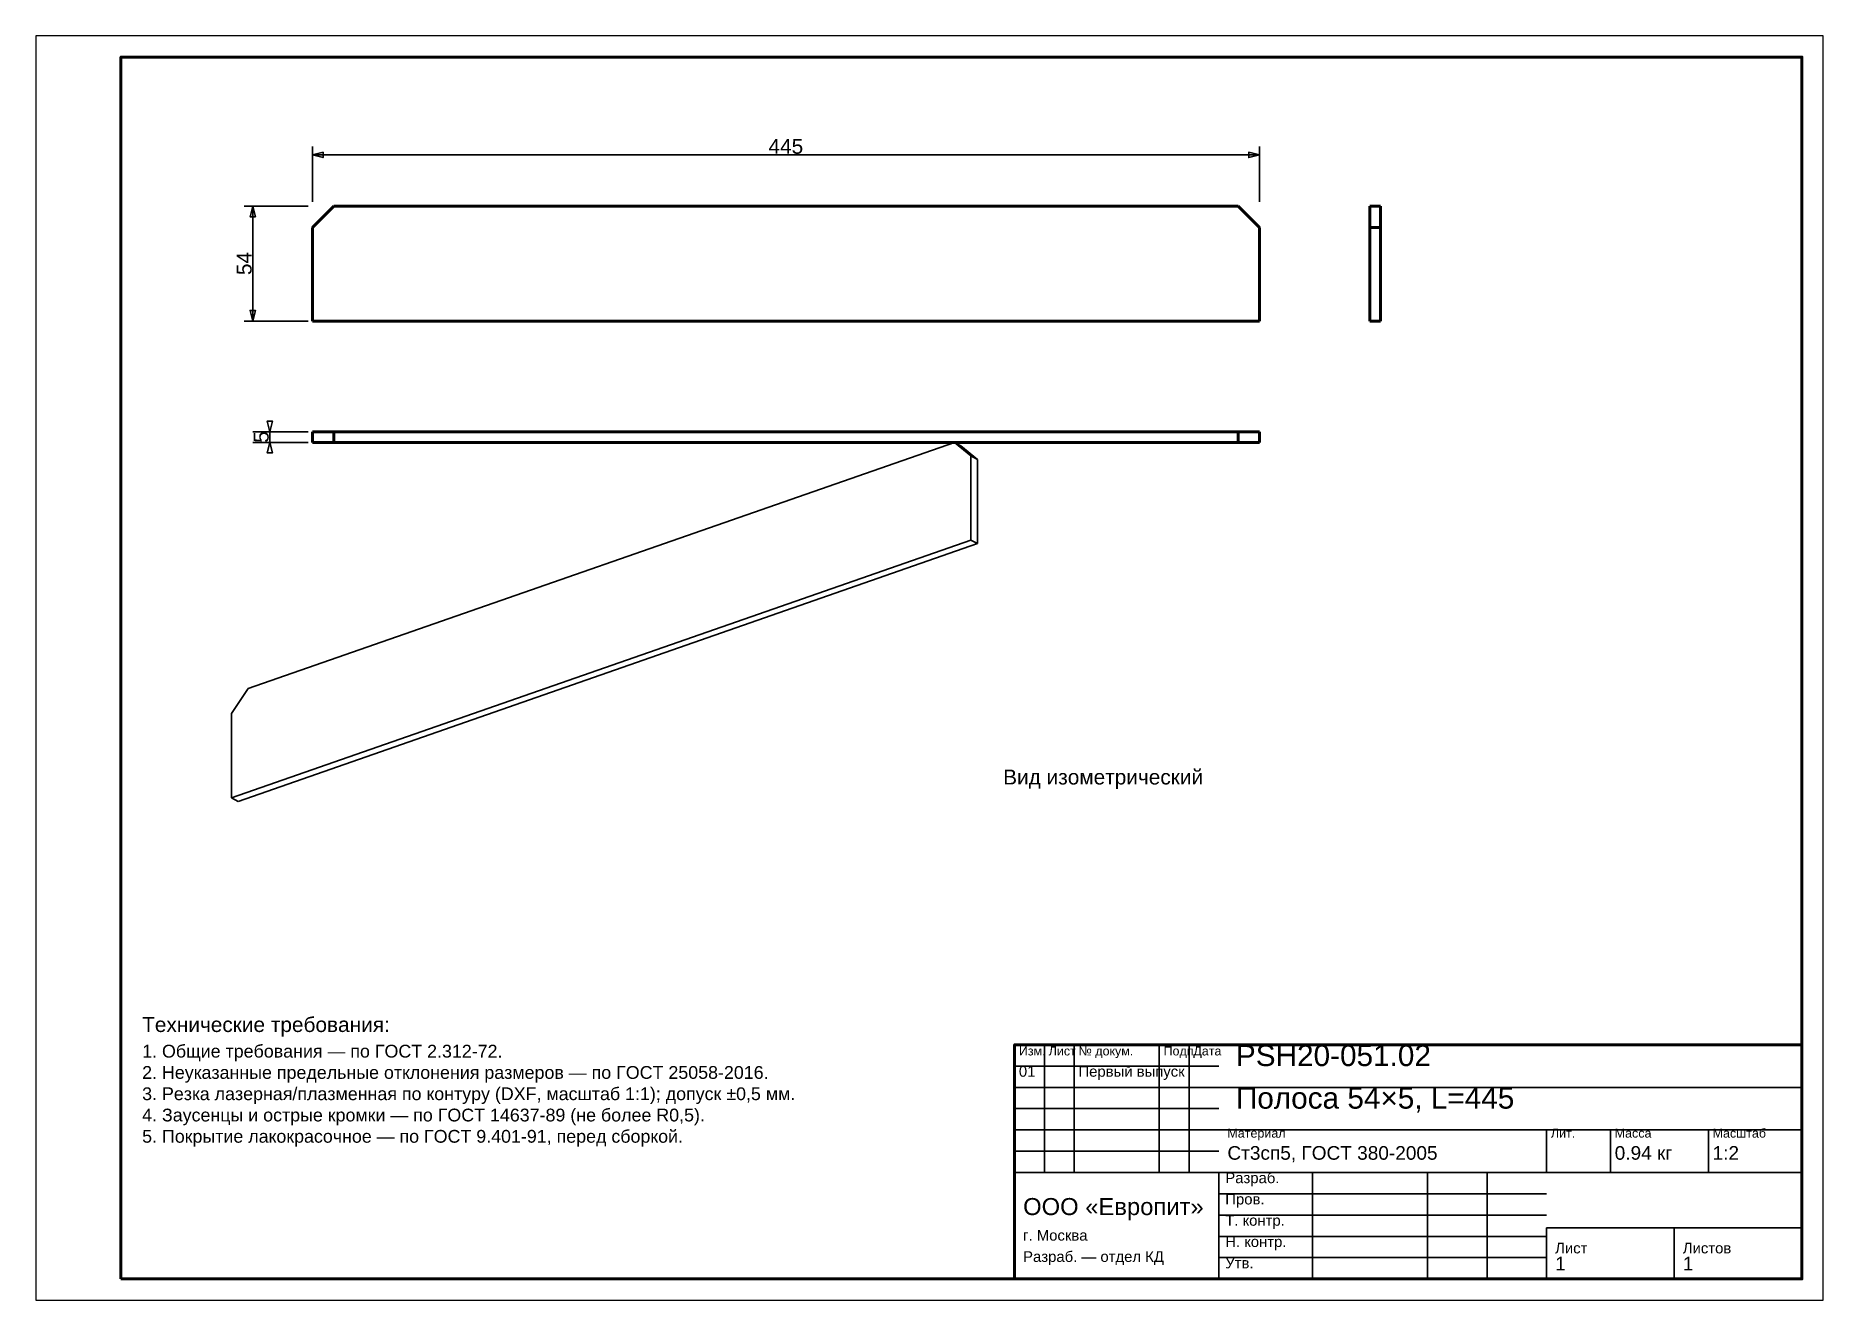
# Model space of a CAD drawing. Header units: millimetres. Extents: x 0 to 420, y 0 to 297.
import ezdxf
from ezdxf.enums import TextEntityAlignment as Align

# ---------------------------------------------------------------- set-up
doc = ezdxf.new("R2010")
doc.units = ezdxf.units.MM
doc.linetypes.add('DASHED', pattern=[1.524, 1.27, -0.254])
doc.styles.add('GOST', font='Arial')

msp = doc.modelspace()

# ---------------------------------------------------------------- linework, layer by layer
at = {"color": 7, "lineweight": 35}
for p, q in [((65, 258), (65, 271)), ((65, 269), (287.5, 269)), ((287.5, 258), (287.5, 271)), ((64, 257), (49, 257)), ((51, 230), (51, 257)), ((64, 230), (49, 230)), ((64, 204), (51, 204)), ((55, 201.5), (55, 204)), ((64, 201.5), (51, 201.5)), ((237, 30), (237, 60)), ((244, 30), (244, 60)), ((264, 30), (264, 60)), ((271, 30), (271, 60)), ((230, 55), (278, 55)), ((230, 50), (278, 50)), ((278, 50), (415, 50)), ((230, 45), (278, 45)), ((230, 40), (278, 40)), ((278, 40), (415, 40)), ((355, 30), (355, 40)), ((370, 30), (370, 40)), ((393, 30), (393, 40)), ((230, 35), (278, 35)), ((230, 30), (278, 30)), ((278, 30), (415, 30)), ((300, 5), (300, 30)), ((327, 5), (327, 30)), ((341, 5), (341, 30)), ((278, 25), (355, 25)), ((278, 20), (355, 20)), ((355, 17), (415, 17)), ((278, 15), (355, 15)), ((278, 10), (355, 10))]:
    msp.add_line(p, q, dxfattribs=at)
at = {"color": 1, "lineweight": 70}
for p, q in [((70, 257), (65, 252)), ((282.5, 257), (70, 257)), ((287.5, 252), (282.5, 257)), ((313.5, 252), (313.5, 257)), ((316, 257), (313.5, 257)), ((316, 252), (316, 257)), ((287.5, 230), (287.5, 252)), ((316, 252), (313.5, 252)), ((313.5, 230), (313.5, 252)), ((316, 230), (316, 252)), ((65, 252), (65, 230)), ((65, 230), (287.5, 230)), ((316, 230), (313.5, 230)), ((65, 204), (70, 204)), ((65, 201.5), (65, 204)), ((70, 201.5), (70, 204)), ((70, 204), (282.5, 204)), ((282.5, 201.5), (282.5, 204)), ((282.5, 204), (287.5, 204)), ((287.5, 201.5), (287.5, 204)), ((65, 201.5), (70, 201.5)), ((70, 201.5), (282.5, 201.5)), ((282.5, 201.5), (287.5, 201.5))]:
    msp.add_line(p, q, dxfattribs=at)
at = {"color": 5, "linetype": 'DASHED', "lineweight": 35}
for p, q in [((70, 257), (65, 252)), ((282.5, 257), (70, 257)), ((287.5, 252), (282.5, 257)), ((316, 257), (313.5, 257)), ((313.5, 257), (313.5, 252)), ((316, 257), (316, 252)), ((287.5, 230), (287.5, 252)), ((65, 252), (65, 230)), ((316, 252), (313.5, 252)), ((313.5, 252), (313.5, 230)), ((316, 252), (316, 230)), ((65, 230), (287.5, 230)), ((316, 230), (313.5, 230)), ((287.5, 204), (65, 204)), ((65, 201.5), (65, 204)), ((287.5, 201.5), (287.5, 204)), ((287.5, 201.5), (65, 201.5))]:
    msp.add_line(p, q, dxfattribs=at)
at = {"color": 1, "lineweight": 35}
for p, q in [((49.9, 143.65), (215.84, 201.5)), ((215.84, 201.5), (217.4, 200.65)), ((215.84, 201.5), (219.74, 198.36)), ((217.4, 200.65), (221.31, 197.51)), ((219.74, 198.36), (221.31, 197.51)), ((219.74, 198.36), (219.74, 178.56)), ((221.31, 197.51), (221.31, 177.71)), ((219.74, 178.56), (46, 117.99)), ((221.31, 177.71), (47.56, 117.14)), ((219.74, 178.56), (221.31, 177.71)), ((46, 137.79), (49.9, 143.65)), ((46, 117.99), (46, 137.79)), ((46, 117.99), (47.56, 117.14))]:
    msp.add_line(p, q, dxfattribs=at)
at = {"color": 7, "lineweight": 25}
msp.add_lwpolyline([(0, 0), (420, 0), (420, 297), (0, 297)], close=True, dxfattribs=at)
at = {"color": 7, "lineweight": 70}
for points in [[(20, 5), (415, 5), (415, 292), (20, 292)], [(230, 5), (415, 5), (415, 60), (230, 60)]]:
    msp.add_lwpolyline(points, close=True, dxfattribs=at)
at = {"color": 7, "lineweight": 35}
for points in [[(65, 269), (67.5, 268.38), (67.5, 269.62)], [(287.5, 269), (285, 269.62), (285, 268.38)], [(51, 257), (50.37, 254.5), (51.62, 254.5)], [(51, 230), (51.62, 232.5), (50.37, 232.5)], [(55, 204), (55.62, 206.5), (54.38, 206.5)], [(55, 201.5), (54.38, 199), (55.62, 199)], [(230, 5), (278, 5), (278, 30), (230, 30)], [(355, 5), (385, 5), (385, 17), (355, 17)], [(385, 5), (415, 5), (415, 17), (385, 17)]]:
    msp.add_lwpolyline(points, close=True, dxfattribs=at)

# ---------------------------------------------------------------- texts
at = {"color": 7, "style": 'GOST'}
msp.add_text('445', height=3.5, dxfattribs=at).set_placement((176.25, 271), align=Align.MIDDLE)
for s, p in [('54', (49, 243.5)), ('5', (53, 202.75))]:
    msp.add_text(s, height=3.5, rotation=90, dxfattribs=at).set_placement(p, align=Align.MIDDLE)
at = {"color": 3, "style": 'GOST'}
for s, height, p in [('Вид изометрический', 3.5, (227.31, 121.14)), ('Технические требования:', 3.5, (25, 63)), ('1. Общие требования — по ГОСТ 2.312-72.', 3, (25, 57)), ('Изм.', 2.1, (231, 57.5)), ('Лист', 2.1, (238, 57.5)), ('№ докум.', 2.1, (245, 57.5)), ('Подп.', 2.1, (265, 57.5)), ('Дата', 2.1, (272, 57.5)), ('PSH20-051.02', 5, (282, 55)), ('2. Неуказанные предельные отклонения размеров — по ГОСТ 25058-2016.', 3, (25, 52)), ('01', 2.5, (231, 52.5)), ('Первый выпуск', 2.5, (245, 52.5)), ('3. Резка лазерная/плазменная по контуру (DXF, масштаб 1:1); допуск ±0,5 мм.', 3, (25, 47)), ('Полоса 54×5, L=445', 5, (282, 45)), ('4. Заусенцы и острые кромки — по ГОСТ 14637-89 (не более R0,5).', 3, (25, 42)), ('5. Покрытие лакокрасочное — по ГОСТ 9.401-91, перед сборкой.', 3, (25, 37)), ('Материал', 2.1, (280, 38.2)), ('Лит.', 2.1, (356, 38.2)), ('Масса', 2.1, (371, 38.2)), ('Масштаб', 2.1, (394, 38.2)), ('Ст3сп5, ГОСТ 380-2005', 3.2, (280, 33)), ('0.94 кг', 3.2, (371, 33)), ('1:2', 3.2, (394, 33)), ('Разраб.', 2.5, (279.5, 27.5)), ('ООО «Европит»', 4, (232, 20)), ('Пров.', 2.5, (279.5, 22.5)), ('Т. контр.', 2.5, (279.5, 17.5)), ('г. Москва', 2.5, (232, 14)), ('Н. контр.', 2.5, (279.5, 12.5)), ('Лист', 2.5, (357, 11)), ('Листов', 2.5, (387, 11)), ('Разраб. — отдел КД', 2.5, (232, 9)), ('Утв.', 2.5, (279.5, 7.5)), ('1', 3.2, (357, 7)), ('1', 3.2, (387, 7))]:
    msp.add_text(s, height=height, dxfattribs=at).set_placement(p)

doc.saveas('drawing.dxf')
